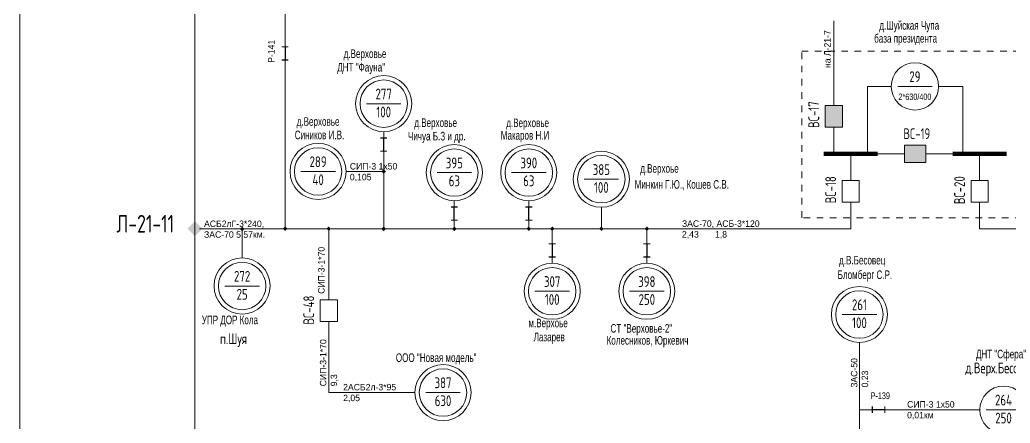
# Model space of a CAD drawing. Header units: millimetres. Extents: x 761 to 2477, y -1102 to -145.
# Drawn here: x 1005.3 to 1155, y -383.5 to -322.5 of the extents above; entities that cross this region are included whole.
import ezdxf
from ezdxf.enums import TextEntityAlignment as Align

# ---------------------------------------------------------------- set-up
doc = ezdxf.new("R2010")
doc.units = ezdxf.units.MM
doc.linetypes.add('JIS_02_1.0', pattern=[2, 1, -1])
for name, color, linetype, lineweight in [('10_КВ', 250, 'Continuous', 18), ('АТРИБУТЫ', 7, 'Continuous', 13), ('РАЗЪЕД_РУБИЛЬН', 150, 'Continuous', 13), ('ТЕКСТ', 7, 'Continuous', 13)]:
    doc.layers.add(name, color=color, linetype=linetype, lineweight=lineweight)
doc.layers.add('Слой1', color=7, linetype='Continuous', lineweight=13, plot=False)
doc.layers.add('СХ_ОПЕРАТИВНАЯ', color=10, linetype='Continuous')
doc.layers.add('ШУНТ_РАЗЪЕД', color=161, linetype='Continuous')
doc.styles.add('ATTRIB', font='txt.shx', dxfattribs={"width": 0.7, "height": 5})
doc.styles.add('ТЕКСТ_МОДЕЛИ', font='txt.shx', dxfattribs={"width": 0.7, "height": 5})

# ---------------------------------------------------------------- blocks, each defined once
blk = doc.blocks.new('ОТВЕТВЛЕНИЕ')
at = {"color": 0, "linetype": 'ByBlock'}
blk.add_solid([(0, 1.06), (1.06, 0), (-1.06, 0), (0, -1.06)], dxfattribs=at)
blk = doc.blocks.new('ВЫКЛЮЧАТЕЛЬ')
at = {"color": 0, "linetype": 'ByBlock'}
for p, q in [((0, 0), (0, -3)), ((0, -13), (0, -16))]:
    blk.add_line(p, q, dxfattribs=at)
blk.add_lwpolyline([(-4, -3), (4, -3), (4, -13), (-4, -13)], close=True, dxfattribs=at)
at = {"layer": 'АТРИБУТЫ', "style": 'ATTRIB', "width": 0.7}
blk.add_attdef('ДИСП_НОМ', text='', height=5, dxfattribs=at).set_placement((-6, -8), align=Align.MIDDLE_RIGHT)
at = {"layer": 'АТРИБУТЫ', "style": 'ATTRIB', "width": 0.7, "flags": 1}
blk.add_attdef('КОД', text='', height=5, dxfattribs=at).set_placement((-6, -14), align=Align.MIDDLE_RIGHT)
blk = doc.blocks.new('ТРАНСФ_ПОДСТ')
at = {"color": 7}
blk.add_line((-8, -11), (8, -11), dxfattribs=at)
at = {"color": 0}
blk.add_circle((0, -11), 11, dxfattribs=at)
at = {"layer": 'АТРИБУТЫ', "style": 'ATTRIB', "width": 0.7, "flags": 4}
for tag, p in [('OBOZN', (0, -9)), ('MOCHNOCT', (0, -17.33))]:
    blk.add_attdef(tag, text='', height=5, dxfattribs=at).set_placement(p, align=Align.CENTER)
at = {"layer": 'АТРИБУТЫ', "style": 'ТЕКСТ_МОДЕЛИ', "width": 0.7}
blk.add_attdef('MESTO_1', text='', height=5, dxfattribs=at).set_placement((14, -11), align=Align.BOTTOM_LEFT)
blk.add_attdef('MESTO_2', text='', height=5, dxfattribs=at).set_placement((14, -12), align=Align.TOP_LEFT)
blk = doc.blocks.new('РАЗЪЕДИНИТЕЛЬ')
at = {"color": 0, "linetype": 'ByBlock'}
for p, q in [((0, 0), (0, -3)), ((0, -9), (0, -12))]:
    blk.add_line(p, q, dxfattribs=at)
at = {"layer": 'РАЗЪЕД_РУБИЛЬН', "color": 0, "linetype": 'ByBlock'}
blk.add_line((-1.5, -3), (1.5, -3), dxfattribs=at)
at = {"layer": 'СХ_ОПЕРАТИВНАЯ', "color": 0, "linetype": 'ByBlock'}
blk.add_line((-1.5, -9), (1.5, -9), dxfattribs=at)
at = {"layer": 'ШУНТ_РАЗЪЕД', "color": 0}
blk.add_line((0, -3), (0, -9), dxfattribs=at)
at = {"layer": 'РАЗЪЕД_РУБИЛЬН', "color": 7, "style": 'ATTRIB', "width": 0.7}
blk.add_attdef('ДИСП_НОМ', text='', height=5, dxfattribs=at).set_placement((-4.75, -6), align=Align.MIDDLE_RIGHT)
at = {"layer": 'РАЗЪЕД_РУБИЛЬН', "color": 7, "style": 'ATTRIB', "width": 0.7, "flags": 1}
blk.add_attdef('КОД', text='', height=5, dxfattribs=at).set_placement((-4.75, -12), align=Align.MIDDLE_RIGHT)
blk = doc.blocks.new('ПРИСОЕД_ШИНЕ')
at = {"color": 0}
blk.add_solid([(0, 2.12), (2.12, 0), (-2.12, 0), (0, -2.12)], dxfattribs=at)
at = {"layer": 'АТРИБУТЫ', "style": 'ATTRIB', "width": 0.7}
blk.add_attdef('ДИСП_НОМ', text='', height=5, dxfattribs=at).set_placement((0, 3.12), align=Align.CENTER)

msp = doc.modelspace()

# ---------------------------------------------------------------- hatches: boundary and pattern name
at = {"layer": '10_КВ'}
for points in [[(1129.66, -335.5), (1127.05, -335.5), (1127.05, -338.76), (1129.66, -338.76)], [(1139.02, -341.49), (1139.02, -344.1), (1142.28, -344.1), (1142.28, -341.49)]]:
    msp.add_hatch(color=7, dxfattribs=at).paths.add_polyline_path(points)

# ---------------------------------------------------------------- linework, layer by layer
at = {"layer": '10_КВ', "color": 7}
for p, q in [((1031.74, -291.42), (1031.74, -492.15)), ((1045.36, -325.65), (1045.36, -321.02)), ((1128.35, -334.52), (1128.35, -322.69)), ((1045.36, -337.69), (1045.36, -329.56)), ((1133.45, -342.8), (1133.45, -332.6)), ((1137.02, -332.6), (1133.45, -332.6)), ((1144.19, -332.6), (1147.85, -332.6)), ((1147.85, -342.8), (1147.85, -332.6)), ((1045.36, -337.69), (1045.36, -354.13)), ((1128.35, -342.8), (1128.35, -339.74)), ((1130.9, -342.8), (1130.9, -345.86)), ((1134.98, -342.8), (1138.04, -342.8)), ((1143.26, -342.8), (1146.32, -342.8)), ((1150.4, -342.8), (1150.4, -345.86)), ((1060.28, -343.36), (1060.28, -354.13)), ((1093.19, -354.13), (1093.19, -350.87)), ((1130.9, -351.07), (1130.9, -354.13)), ((1150.4, -351.07), (1150.4, -354.13)), ((1032.44, -354.13), (1051.98, -354.13)), ((1038.87, -358.55), (1038.87, -354.51)), ((1051.98, -354.13), (1051.98, -363.91)), ((1066.93, -354.13), (1052.33, -354.13)), ((1066.93, -354.13), (1070.19, -354.13)), ((1070.19, -354.13), (1076.7, -354.13)), ((1076.7, -354.13), (1079.96, -354.13)), ((1079.96, -354.13), (1088.12, -354.13)), ((1085.76, -354.13), (1085.76, -355.43)), ((1104.41, -354.13), (1088.12, -354.13)), ((1100.07, -354.13), (1100.07, -355.43)), ((1104.41, -354.13), (1120.7, -354.13)), ((1130.9, -354.13), (1120.7, -354.13)), ((1150.4, -354.13), (1175.9, -354.13)), ((1152.81, -354.13), (1152.81, -354.13)), ((1051.98, -369.12), (1051.98, -372.38)), ((1132.22, -404.01), (1132.22, -371.33)), ((1051.98, -372.38), (1051.98, -378.9)), ((1051.98, -378.9), (1065.02, -378.9)), ((1150.42, -381.5), (1132.22, -381.5))]:
    msp.add_line(p, q, dxfattribs=at)
at = {"layer": '10_КВ', "color": 7, "ltscale": 100}
msp.add_line((1054.59, -345.46), (1060.28, -345.46), dxfattribs=at)
at = {"layer": '10_КВ', "color": 7, "linetype": 'JIS_02_1.0'}
msp.add_lwpolyline([(1123.49, -327.27), (1156.76, -327.27), (1156.76, -352.47), (1123.49, -352.47)], close=True, dxfattribs=at)
at = {"layer": '10_КВ', "color": 7}
msp.add_lwpolyline([(1127.05, -335.5), (1129.66, -335.5), (1129.66, -338.76), (1127.05, -338.76)], close=True, dxfattribs=at)
at = {"layer": '10_КВ', "color": 7, "const_width": 0.652}
for points in [[(1134.98, -342.8), (1126.82, -342.8)], [(1154.48, -342.8), (1146.32, -342.8)]]:
    msp.add_lwpolyline(points, dxfattribs=at)
at = {"layer": '10_КВ', "color": 7}
for centre in [(1060.28, -335.21), (1050.36, -345.46), (1070.96, -345.64), (1082.22, -345.64), (1093.19, -346.64), (1038.87, -362.78), (1085.76, -363.58), (1100.07, -363.58), (1132.22, -367.09), (1069.25, -378.9)]:
    msp.add_circle(centre, 4.24, dxfattribs=at)
at = {"layer": 'Слой1', "color": 3}
msp.add_lwpolyline([(1005.25, -507.8), (1425.25, -507.8), (1425.25, -210.8), (1005.25, -210.8)], close=True, dxfattribs=at)

# ---------------------------------------------------------------- block references
at = {"layer": '10_КВ', "color": 7}
ref = msp.add_blockref('ТРАНСФ_ПОДСТ', (1140.61, -329.01), dxfattribs=dict(at, xscale=0.3258287999998697, yscale=0.3258287999998697, zscale=0.3258287999998697))
ref.add_attrib('MESTO_1', 'д.Шуйская Чупа', dxfattribs={"layer": 'АТРИБУТЫ', "height": 1.3033, "width": 0.7}).set_placement((1135.23, -324.42), align=Align.BOTTOM_LEFT)
ref.add_attrib('MESTO_2', 'база президента', dxfattribs={"layer": 'АТРИБУТЫ', "height": 1.3033, "width": 0.7}).set_placement((1134.45, -324.68), align=Align.TOP_LEFT)
ref.add_attrib('OBOZN', '29', dxfattribs={"layer": 'АТРИБУТЫ', "height": 1.629, "style": 'ATTRIB', "width": 0.7, "flags": 4}).set_placement((1140.61, -331.95), align=Align.CENTER)
ref.add_attrib('MOCHNOCT', '2*630/400', dxfattribs={"layer": 'АТРИБУТЫ', "height": 0.977, "width": 0.7, "flags": 4}).set_placement((1140.61, -334.66), align=Align.CENTER)
at = {"layer": '10_КВ', "color": 7, "xscale": 0.3258287999998697, "yscale": 0.3258287999998697, "zscale": 0.3258287999998697}
for name, p in [('РАЗЪЕДИНИТЕЛЬ', (1045.36, -325.65)), ('ОТВЕТВЛЕНИЕ', (1060.28, -345.46)), ('ОТВЕТВЛЕНИЕ', (1038.87, -354.16)), ('ОТВЕТВЛЕНИЕ', (1045.38, -354.1)), ('ОТВЕТВЛЕНИЕ', (1051.98, -354.13)), ('ОТВЕТВЛЕНИЕ', (1060.28, -354.13)), ('ОТВЕТВЛЕНИЕ', (1070.96, -354.13)), ('ОТВЕТВЛЕНИЕ', (1082.22, -354.13)), ('ОТВЕТВЛЕНИЕ', (1085.77, -354.13)), ('ОТВЕТВЛЕНИЕ', (1093.2, -354.13)), ('ОТВЕТВЛЕНИЕ', (1100.08, -354.13)), ('РАЗЪЕДИНИТЕЛЬ', (1085.76, -355.43)), ('РАЗЪЕДИНИТЕЛЬ', (1100.07, -355.43))]:
    msp.add_blockref(name, p, dxfattribs=at)
at = {"layer": '10_КВ', "color": 7}
ref = msp.add_blockref('ТРАНСФ_ПОДСТ', (1060.28, -331.63), dxfattribs=dict(at, xscale=0.3258287999998697, yscale=0.3258287999998697, zscale=0.3258287999998697))
ref.add_attrib('MESTO_1', 'д.Верховье', dxfattribs={"layer": 'АТРИБУТЫ', "height": 1.303, "width": 0.7}).set_placement((1054.22, -328.7), align=Align.BOTTOM_LEFT)
ref.add_attrib('MESTO_2', 'ДНТ "Фауна"', dxfattribs={"layer": 'АТРИБУТЫ', "height": 1.3033, "width": 0.7}).set_placement((1053.26, -329.04), align=Align.TOP_LEFT)
ref.add_attrib('OBOZN', '277', dxfattribs={"layer": 'АТРИБУТЫ', "height": 1.629, "style": 'ATTRIB', "width": 0.7, "flags": 4}).set_placement((1060.28, -334.56), align=Align.CENTER)
ref.add_attrib('MOCHNOCT', '100', dxfattribs={"layer": 'АТРИБУТЫ', "height": 1.629, "style": 'ATTRIB', "width": 0.7, "flags": 4}).set_placement((1060.28, -337.28), align=Align.CENTER)
ref = msp.add_blockref('ВЫКЛЮЧАТЕЛЬ', (1128.35, -334.52), dxfattribs=dict(at, xscale=-0.3258287999999857, yscale=0.3258287999999857, zscale=0.3258288000000001))
ref.add_attrib('ДИСП_НОМ', 'ВС-17', dxfattribs={"layer": 'АТРИБУТЫ', "height": 1.629, "rotation": 90, "style": 'ATTRIB', "width": 0.7}).set_placement((1125.32, -334.85), align=Align.MIDDLE_RIGHT)
ref = msp.add_blockref('ТРАНСФ_ПОДСТ', (1050.36, -341.88), dxfattribs=dict(at, xscale=0.3258287999998697, yscale=0.3258287999998697, zscale=0.3258287999998697))
ref.add_attrib('MESTO_1', 'д.Верховье', dxfattribs={"layer": 'АТРИБУТЫ', "height": 1.303, "width": 0.7}).set_placement((1047.12, -338.95), align=Align.BOTTOM_LEFT)
ref.add_attrib('MESTO_2', 'Сиников И.В.', dxfattribs={"layer": 'АТРИБУТЫ', "height": 1.3033, "width": 0.7}).set_placement((1046.83, -339.29), align=Align.TOP_LEFT)
ref.add_attrib('OBOZN', '289', dxfattribs={"layer": 'АТРИБУТЫ', "height": 1.629, "style": 'ATTRIB', "width": 0.7, "flags": 4}).set_placement((1050.36, -344.81), align=Align.CENTER)
ref.add_attrib('MOCHNOCT', '40', dxfattribs={"layer": 'АТРИБУТЫ', "height": 1.629, "style": 'ATTRIB', "width": 0.7, "flags": 4}).set_placement((1050.36, -347.53), align=Align.CENTER)
ref = msp.add_blockref('ТРАНСФ_ПОДСТ', (1070.96, -342.05), dxfattribs=dict(at, xscale=0.3258287999998697, yscale=0.3258287999998697, zscale=0.3258287999998697))
ref.add_attrib('MESTO_1', 'д.Верховье', dxfattribs={"layer": 'АТРИБУТЫ', "height": 1.303, "width": 0.7}).set_placement((1064.9, -339.13), align=Align.BOTTOM_LEFT)
ref.add_attrib('MESTO_2', 'Чичуа Б.З и др.', dxfattribs={"layer": 'АТРИБУТЫ', "height": 1.3033, "width": 0.7}).set_placement((1063.94, -339.47), align=Align.TOP_LEFT)
ref.add_attrib('OBOZN', '395', dxfattribs={"layer": 'АТРИБУТЫ', "height": 1.629, "style": 'ATTRIB', "width": 0.7, "flags": 4}).set_placement((1070.96, -344.99), align=Align.CENTER)
ref.add_attrib('MOCHNOCT', '63', dxfattribs={"layer": 'АТРИБУТЫ', "height": 1.629, "style": 'ATTRIB', "width": 0.7, "flags": 4}).set_placement((1070.96, -347.7), align=Align.CENTER)
ref = msp.add_blockref('ТРАНСФ_ПОДСТ', (1082.22, -342.05), dxfattribs=dict(at, xscale=0.3258287999998697, yscale=0.3258287999998697, zscale=0.3258287999998697))
ref.add_attrib('MESTO_1', 'д.Верховье', dxfattribs={"layer": 'АТРИБУТЫ', "height": 1.303, "width": 0.7}).set_placement((1078.81, -339.15), align=Align.BOTTOM_LEFT)
ref.add_attrib('MESTO_2', 'Макаров Н.И', dxfattribs={"layer": 'АТРИБУТЫ', "height": 1.3033, "width": 0.7}).set_placement((1077.98, -339.35), align=Align.TOP_LEFT)
ref.add_attrib('OBOZN', '390', dxfattribs={"layer": 'АТРИБУТЫ', "height": 1.629, "style": 'ATTRIB', "width": 0.7, "flags": 4}).set_placement((1082.22, -344.99), align=Align.CENTER)
ref.add_attrib('MOCHNOCT', '63', dxfattribs={"layer": 'АТРИБУТЫ', "height": 1.629, "style": 'ATTRIB', "width": 0.7, "flags": 4}).set_placement((1082.22, -347.7), align=Align.CENTER)
at = {"layer": '10_КВ', "color": 7, "xscale": 0.3258287999997538, "yscale": 0.3258287999997538, "zscale": 0.3258287999997538, "rotation": 180}
for p in [(1060.28, -343.36), (1070.96, -353.78), (1082.22, -353.78)]:
    msp.add_blockref('РАЗЪЕДИНИТЕЛЬ', p, dxfattribs=at)
at = {"layer": '10_КВ', "color": 7}
ref = msp.add_blockref('ВЫКЛЮЧАТЕЛЬ', (1143.26, -342.8), dxfattribs=dict(at, xscale=-0.3258288000000147, yscale=0.3258288000000147, zscale=0.3258288000000001, rotation=270))
ref.add_attrib('ДИСП_НОМ', 'ВС-19', dxfattribs={"layer": 'АТРИБУТЫ', "height": 1.629, "style": 'ATTRIB', "width": 0.7}).set_placement((1142.93, -339.76), align=Align.MIDDLE_RIGHT)
ref = msp.add_blockref('ТРАНСФ_ПОДСТ', (1093.19, -343.05), dxfattribs=dict(at, xscale=0.3258287999998697, yscale=0.3258287999998697, zscale=0.3258287999998697))
ref.add_attrib('MESTO_1', 'д.Верхоье', dxfattribs={"layer": 'АТРИБУТЫ', "height": 1.303, "width": 0.7}).set_placement((1099.07, -346.05), align=Align.BOTTOM_LEFT)
ref.add_attrib('MESTO_2', 'Минкин Г.Ю., Кошев С.В.', dxfattribs={"layer": 'АТРИБУТЫ', "height": 1.3033, "width": 0.7}).set_placement((1098.23, -346.77), align=Align.TOP_LEFT)
ref.add_attrib('OBOZN', '385', dxfattribs={"layer": 'АТРИБУТЫ', "height": 1.629, "style": 'ATTRIB', "width": 0.7, "flags": 4}).set_placement((1093.19, -345.99), align=Align.CENTER)
ref.add_attrib('MOCHNOCT', '100', dxfattribs={"layer": 'АТРИБУТЫ', "height": 1.629, "style": 'ATTRIB', "width": 0.7, "flags": 4}).set_placement((1093.19, -348.7), align=Align.CENTER)
ref = msp.add_blockref('ВЫКЛЮЧАТЕЛЬ', (1130.9, -345.86), dxfattribs=dict(at, xscale=-0.3258287999999857, yscale=0.3258287999999857, zscale=0.3258288000000001))
ref.add_attrib('ДИСП_НОМ', 'ВС-18', dxfattribs={"layer": 'АТРИБУТЫ', "height": 1.629, "rotation": 90, "style": 'ATTRIB', "width": 0.7}).set_placement((1127.87, -346.18), align=Align.MIDDLE_RIGHT)
ref = msp.add_blockref('ВЫКЛЮЧАТЕЛЬ', (1150.4, -345.86), dxfattribs=dict(at, xscale=-0.3258287999999857, yscale=0.3258287999999857, zscale=0.3258288000000001))
ref.add_attrib('ДИСП_НОМ', 'ВС-20', dxfattribs={"layer": 'АТРИБУТЫ', "height": 1.629, "rotation": 90, "style": 'ATTRIB', "width": 0.7}).set_placement((1147.36, -346.18), align=Align.MIDDLE_RIGHT)
at = {"layer": '10_КВ', "linetype": 'Continuous'}
ref = msp.add_blockref('ПРИСОЕД_ШИНЕ', (1031.74, -354.13), dxfattribs=dict(at, xscale=0.535265280000167, yscale=0.535265280000167, zscale=0.535265280000167))
ref.add_attrib('ДИСП_НОМ', 'Л-21-11', dxfattribs={"layer": 'АТРИБУТЫ', "height": 2.676, "style": 'ATTRIB', "width": 0.7}).set_placement((1024.23, -354.7), align=Align.CENTER)
at = {"layer": '10_КВ', "color": 7}
ref = msp.add_blockref('ТРАНСФ_ПОДСТ', (1038.87, -359.2), dxfattribs=dict(at, xscale=0.3258287999998697, yscale=0.3258287999998697, zscale=0.3258287999998697))
ref.add_attrib('MESTO_1', 'УПР ДОР Кола', dxfattribs={"layer": 'АТРИБУТЫ', "height": 1.3033, "width": 0.7}).set_placement((1032.77, -368.95), align=Align.BOTTOM_LEFT)
ref.add_attrib('MESTO_2', 'п.Шуя', dxfattribs={"layer": 'АТРИБУТЫ', "height": 1.629, "style": 'ТЕКСТ_МОДЕЛИ', "width": 0.7}).set_placement((1035.51, -369.95), align=Align.TOP_LEFT)
ref.add_attrib('OBOZN', '272', dxfattribs={"layer": 'АТРИБУТЫ', "height": 1.629, "style": 'ATTRIB', "width": 0.7, "flags": 4}).set_placement((1038.87, -362.13), align=Align.CENTER)
ref.add_attrib('MOCHNOCT', '25', dxfattribs={"layer": 'АТРИБУТЫ', "height": 1.629, "style": 'ATTRIB', "width": 0.7, "flags": 4}).set_placement((1038.87, -364.85), align=Align.CENTER)
ref = msp.add_blockref('ТРАНСФ_ПОДСТ', (1132.22, -363.51), dxfattribs=dict(at, xscale=0.3258287999998697, yscale=0.3258287999998697, zscale=0.3258287999998697))
ref.add_attrib('MESTO_1', 'д.В.Бесовец', dxfattribs={"layer": 'АТРИБУТЫ', "height": 1.3033, "width": 0.7}).set_placement((1129.14, -359.92), align=Align.BOTTOM_LEFT)
ref.add_attrib('MESTO_2', 'Бломберг С.Р.', dxfattribs={"layer": 'АТРИБУТЫ', "height": 1.3033, "width": 0.7}).set_placement((1128.93, -360.43), align=Align.TOP_LEFT)
ref.add_attrib('OBOZN', '261', dxfattribs={"layer": 'АТРИБУТЫ', "height": 1.629, "style": 'ATTRIB', "width": 0.7, "flags": 4}).set_placement((1132.22, -366.44), align=Align.CENTER)
ref.add_attrib('MOCHNOCT', '100', dxfattribs={"layer": 'АТРИБУТЫ', "height": 1.629, "style": 'ATTRIB', "width": 0.7, "flags": 4}).set_placement((1132.22, -369.16), align=Align.CENTER)
ref = msp.add_blockref('ТРАНСФ_ПОДСТ', (1085.76, -360), dxfattribs=dict(at, xscale=0.3258287999998697, yscale=0.3258287999998697, zscale=0.3258287999998697))
ref.add_attrib('MESTO_1', 'м.Верхоье', dxfattribs={"layer": 'АТРИБУТЫ', "height": 1.303, "width": 0.7}).set_placement((1082.17, -369.42), align=Align.BOTTOM_LEFT)
ref.add_attrib('MESTO_2', 'Лазарев', dxfattribs={"layer": 'АТРИБУТЫ', "height": 1.303, "width": 0.7}).set_placement((1082.95, -369.84), align=Align.TOP_LEFT)
ref.add_attrib('OBOZN', '307', dxfattribs={"layer": 'АТРИБУТЫ', "height": 1.629, "style": 'ATTRIB', "width": 0.7, "flags": 4}).set_placement((1085.76, -362.93), align=Align.CENTER)
ref.add_attrib('MOCHNOCT', '100', dxfattribs={"layer": 'АТРИБУТЫ', "height": 1.629, "style": 'ATTRIB', "width": 0.7, "flags": 4}).set_placement((1085.76, -365.64), align=Align.CENTER)
ref = msp.add_blockref('ТРАНСФ_ПОДСТ', (1100.07, -360), dxfattribs=dict(at, xscale=0.3258287999998697, yscale=0.3258287999998697, zscale=0.3258287999998697))
ref.add_attrib('MESTO_1', 'СТ "Верховье-2"', dxfattribs={"layer": 'АТРИБУТЫ', "height": 1.3033, "width": 0.7}).set_placement((1094.58, -370.23), align=Align.BOTTOM_LEFT)
ref.add_attrib('MESTO_2', 'Колесников, Юркевич', dxfattribs={"layer": 'АТРИБУТЫ', "height": 1.3033, "width": 0.7}).set_placement((1093.99, -370.35), align=Align.TOP_LEFT)
ref.add_attrib('OBOZN', '398', dxfattribs={"layer": 'АТРИБУТЫ', "height": 1.629, "style": 'ATTRIB', "width": 0.7, "flags": 4}).set_placement((1100.07, -362.93), align=Align.CENTER)
ref.add_attrib('MOCHNOCT', '250', dxfattribs={"layer": 'АТРИБУТЫ', "height": 1.629, "style": 'ATTRIB', "width": 0.7, "flags": 4}).set_placement((1100.07, -365.64), align=Align.CENTER)
ref = msp.add_blockref('ВЫКЛЮЧАТЕЛЬ', (1051.98, -363.91), dxfattribs=dict(at, xscale=-0.3258287999998697, yscale=0.3258288000000147, zscale=0.3258288000000001))
ref.add_attrib('ДИСП_НОМ', 'ВС-48', dxfattribs={"layer": 'АТРИБУТЫ', "height": 1.629, "rotation": 90, "style": 'ATTRIB', "width": 0.7}).set_placement((1048.95, -364.23), align=Align.MIDDLE_RIGHT)
ref = msp.add_blockref('ТРАНСФ_ПОДСТ', (1154.01, -377.92), dxfattribs=dict(at, xscale=0.3258287999998697, yscale=0.3258287999998697, zscale=0.3258287999998697))
ref.add_attrib('MESTO_1', 'ДНТ "Сфера"', dxfattribs={"layer": 'АТРИБУТЫ', "height": 1.3033, "width": 0.7}).set_placement((1149.84, -374.12), align=Align.BOTTOM_LEFT)
ref.add_attrib('MESTO_2', 'д.Верх.Бесовец', dxfattribs={"layer": 'АТРИБУТЫ', "height": 1.6291, "style": 'ТЕКСТ_МОДЕЛИ', "width": 0.7}).set_placement((1148.23, -374.36), align=Align.TOP_LEFT)
ref.add_attrib('OBOZN', '264', dxfattribs={"layer": 'АТРИБУТЫ', "height": 1.629, "style": 'ATTRIB', "width": 0.7, "flags": 4}).set_placement((1154.01, -380.85), align=Align.CENTER)
ref.add_attrib('MOCHNOCT', '250', dxfattribs={"layer": 'АТРИБУТЫ', "height": 1.629, "style": 'ATTRIB', "width": 0.7, "flags": 4}).set_placement((1154.01, -383.57), align=Align.CENTER)
ref = msp.add_blockref('ТРАНСФ_ПОДСТ', (1069.25, -375.31), dxfattribs=dict(at, xscale=0.3258287999998697, yscale=0.3258287999998697, zscale=0.3258287999998697))
ref.add_attrib('MESTO_1', 'ООО "Новая модель"', dxfattribs={"layer": 'АТРИБУТЫ', "height": 1.3033, "width": 0.7}).set_placement((1062.12, -374.66), align=Align.BOTTOM_LEFT)
ref.add_attrib('OBOZN', '387', dxfattribs={"layer": 'АТРИБУТЫ', "height": 1.629, "style": 'ATTRIB', "width": 0.7, "flags": 4}).set_placement((1069.25, -378.24), align=Align.CENTER)
ref.add_attrib('MOCHNOCT', '630', dxfattribs={"layer": 'АТРИБУТЫ', "height": 1.629, "style": 'ATTRIB', "width": 0.7, "flags": 4}).set_placement((1069.25, -380.96), align=Align.CENTER)
ref = msp.add_blockref('РАЗЪЕДИНИТЕЛЬ', (1137.06, -381.5), dxfattribs=dict(at, xscale=0.3258288000000147, yscale=0.3258288000000147, zscale=0.3258288000000147, rotation=270))
ref.add_attrib('ДИСП_НОМ', 'Р-139', dxfattribs={"layer": 'РАЗЪЕД_РУБИЛЬН', "color": 7, "height": 1.02, "width": 0.7}).set_placement((1136.83, -379.38), align=Align.MIDDLE_RIGHT)

# ---------------------------------------------------------------- texts
at = {"layer": 'ТЕКСТ', "color": 7, "char_height": 0.977, "attachment_point": 1, "rotation": 90}
for s, insert, width in [('на Л-21-7', (1126.88, -329.82), 9.8669), ('Р-141', (1042.8, -329.04), 6.7625), ('СИП-3-1*70', (1050.36, -363.97), 9.8669), ('СИП-3-1*70\\P9,3', (1050.63, -377.95), 9.8669), ('3АС-50\\P0,23', (1130.93, -378.12), 11.3165)]:
    msp.add_mtext(s, dxfattribs=dict(at, insert=insert, width=width))
at = {"layer": 'ТЕКСТ', "insert": (1055.16, -344.19), "char_height": 0.977, "width": 36.0227, "attachment_point": 1}
msp.add_mtext('СИП-3 1х50\\P0,105', dxfattribs=at)
at = {"layer": 'ТЕКСТ', "color": 7, "char_height": 0.9775, "attachment_point": 1}
for s, insert, width in [('АСБ2лГ-3*240, \\PЗАС-70 5,57км.', (1033.11, -352.88), 31.3619), ('ЗАС-70, АСБ-3*120\\P2,43^I   1,8', (1105.38, -352.86), 31.3619), ('2АСБ2л-3*95\\P2,05', (1054.15, -377.59), 36.0227), ('СИП-3 1х50 \\P0,01км', (1139.43, -380.19), 36.1847)]:
    msp.add_mtext(s, dxfattribs=dict(at, insert=insert, width=width))

doc.saveas('drawing.dxf')
